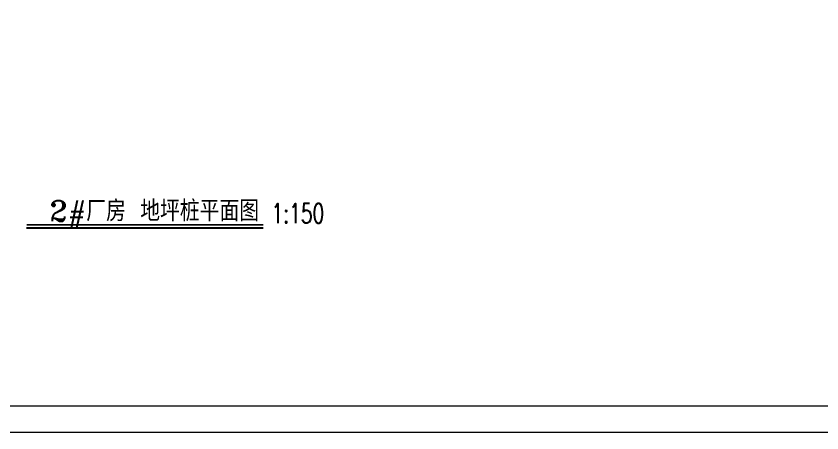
# Model space of a CAD drawing. Extents: x -1201378 to 2367219, y -619313 to 244905.
# Drawn here: x -472597 to -426253, y -96140 to -72196 of the extents above; entities that cross this region are included whole.
import ezdxf
from ezdxf.enums import TextEntityAlignment as Align

# ---------------------------------------------------------------- set-up
doc = ezdxf.new("R2010")
doc.units = 0
doc.header["$LTSCALE"] = 1000
doc.layers.get('0').update_dxf_attribs({"linetype": 'CONTINUOUS'})
doc.layers.get('Defpoints').update_dxf_attribs({"linetype": 'CONTINUOUS'})
doc.layers.add('0-cxFrame', color=155, linetype='CONTINUOUS')
doc.layers.add('S-TEXT', color=21, linetype='CONTINUOUS')
doc.layers.add('0-cxText', color=131, linetype='CONTINUOUS', lineweight=25)
doc.styles.add('cx_tuming', font='simhei.ttf')
doc.styles.add('cx_tuqian1', font='')
doc.styles.add('SS1', font='tj-romans1.shx', dxfattribs={"width": 0.7, "bigfont": 'tj-hztxt1.shx'})
doc.styles.add('TKZ1', font='tjromant.shx', dxfattribs={"width": 0.7, "bigfont": 'tjhts.shx'})
doc.styles.add('黑体', font='simhei.ttf', dxfattribs={"width": 0.8})
doc.styles.get('cx_tuqian1').set_extended_font_data('SimSun')

# ---------------------------------------------------------------- blocks, each defined once
blk = doc.blocks.new('TK22.A0 L(Dragon)')
at = {"layer": '0-cxFrame', "color": 7, "const_width": 0.5}
blk.add_lwpolyline([(0, 0), (-1486, 0), (-1486, 841), (0, 841)], close=True, dxfattribs=at)
at = {"layer": '0-cxFrame', "const_width": 0.5}
blk.add_lwpolyline([(-80, 10), (-1466, 10), (-1466, 831), (-80, 831)], close=True, dxfattribs=at)
at = {"style": '黑体', "flags": 4}
blk.add_attdef('图幅', text='', height=3.3, dxfattribs=at).set_placement((-40, 3), align=Align.RIGHT)
at = {"layer": '0-cxText', "flags": 4}
for tag, height, style, p in [('建设单位', 3.5, 'cx_tuming', (-45, 240)), ('项目名称', 3.5, 'cx_tuming', (-45, 210)), ('子项名称', 3.5, 'cx_tuming', (-45, 180)), ('工程编号', 3.3, 'cx_tuqian1', (-35, 165)), ('图名1', 3.5, 'cx_tuming', (-45, 87)), ('图名2', 3.5, 'cx_tuming', (-45, 79)), ('图名3', 3.5, 'cx_tuming', (-45, 71)), ('出图日期', 3.3, 'cx_tuqian1', (-39, 60)), ('专业', 3.3, 'cx_tuqian1', (-55, 52)), ('图号', 3.3, 'cx_tuqian1', (-55, 44)), ('版次', 3.3, 'cx_tuqian1', (-20, 44))]:
    blk.add_attdef(tag, text='', height=height, dxfattribs=dict(at, style=style)).set_placement(p, align=Align.MIDDLE)
at = {"layer": 'Defpoints', "color": 6, "flags": 4}
for tag, height, style, p in [('tufu', 3.3, '黑体', (-12, 12)), ('dwfname', 4, 'cx_tuqian1', (-80, 3))]:
    blk.add_attdef(tag, text='', height=height, dxfattribs=dict(at, style=style)).set_placement(p, align=Align.RIGHT)

msp = doc.modelspace()

# ---------------------------------------------------------------- linework, layer by layer
at = {"layer": 'S-TEXT'}
msp.add_line((-471990.9, -84365.9), (-458385.8, -84365.9), dxfattribs=at)
at = {"layer": 'S-TEXT', "const_width": 90}
msp.add_lwpolyline([(-471990.9, -84185.9), (-458380.3, -84185.9)], dxfattribs=at)

# ---------------------------------------------------------------- block references
at = {"layer": '0-cxFrame', "xscale": 150, "yscale": 150, "zscale": 150}
msp.add_blockref('TK22.A0 L(Dragon)', (-350573.1, -96102.2), dxfattribs=at)

# ---------------------------------------------------------------- texts
at = {"layer": 'S-TEXT', "style": 'TKZ1'}
msp.add_text('2#厂房 地坪桩平面图', height=1200, dxfattribs=at).set_placement((-458620.6, -83984.9), align=Align.RIGHT)
at = {"layer": 'S-TEXT', "style": 'SS1', "width": 0.7}
msp.add_text('1:150', height=1125, dxfattribs=at).set_placement((-456391.2, -83528.5), align=Align.MIDDLE)

doc.saveas('drawing.dxf')
